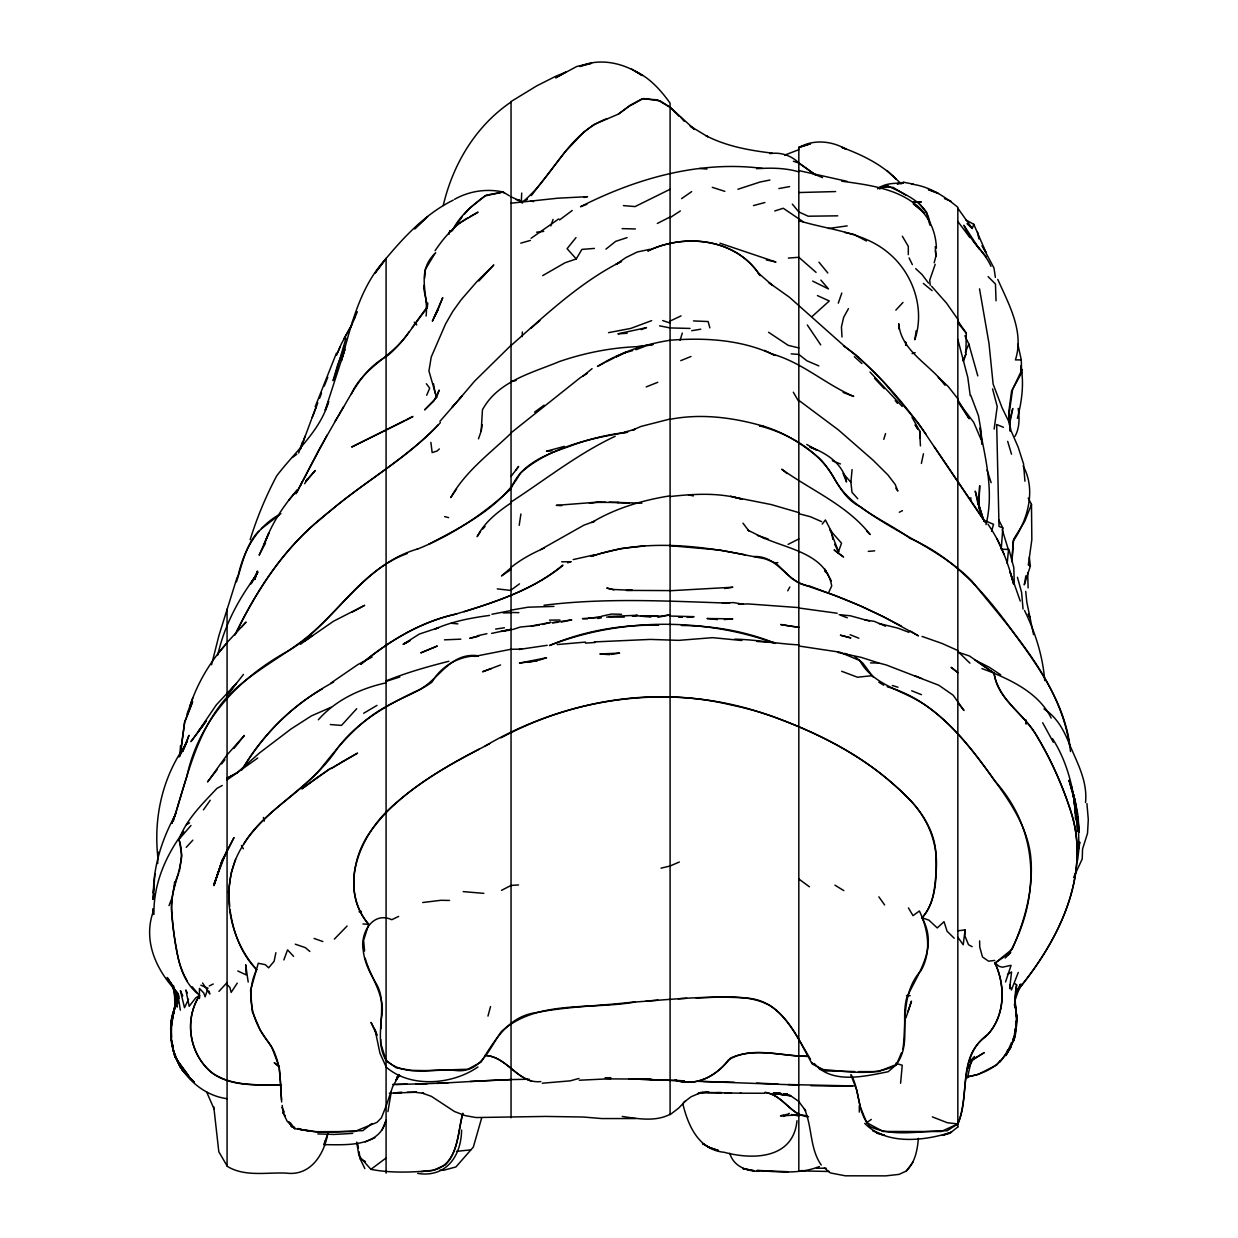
<?xml version="1.0" encoding="UTF-8"?>
<svg xmlns="http://www.w3.org/2000/svg" width="1238" height="1238" viewBox="0 0 1238 1238"><rect width="100%" height="100%" fill="white"/><g stroke="black" fill="none" stroke-linecap="round" stroke-linejoin="round"><path stroke-width="1.5" d="M908.305 254.626L908.305 246.393L902.347 236.226M1078.932 848.015L1078.236 816.678L1078.375 828.114M963.504 361.171L965.857 354.192L966.305 333.192L957.841 320.952L959.419 324.248M157.706 863.505L158 851.961L158.015 857.686M380.762 1039.595L380.67 1043.247L386.086 1060.455C404.749 1077.292 432.418 1068.348 455.259 1070.437C480.623 1073.872 489.521 1048.013 501.452 1031.455C537.54 999.19 590.944 1010.1 635.357 1001.944M381.041 1028.654C380.886 1013.396 384.445 996.977 375.996 983.22C370.023 973.176 364.467 962.514 363.291 950.691C359.794 933.715 372.499 910.812 391.781 919.71L398.636 916.414M920.438 445.866L919.679 430.948L911.988 417.268M522.235 336.628L522.359 331.954M171.463 1025.157C166.186 1059.063 193.592 1094.423 227.065 1098.679M171.587 1021.396L174.821 1006.494L174.496 989.069M1026.225 720.207L1026.085 724.06L1026.163 720.454M957.841 930.775L965.083 929.939L964.835 935.711L968.487 944.687L972.109 946.683M978.763 507.642L979.707 485.652L978.593 504.717M521.709 193.051L521.399 200.185L522.56 201.964L511.046 196.842M478.472 438.825L481.195 431.072L482.449 409.84C497.862 381.118 531.752 373.087 559.591 361.465C586.286 352.366 614.28 347.011 642.507 346.532M153.945 914.34C153.357 883.932 165.799 855.396 183.688 831.518M179.866 756.186L180.485 745.663M1011.972 561.34L1013.148 541.223C1027.633 519.991 1036.392 489.985 1023.192 466.107M280.159 1085.153C258.015 1084.488 234.028 1086.995 214.406 1074.538C189.77 1057.097 183.1 1020.716 199.55 995.522L199.364 998.524L199.457 988.419L203.837 993.062L205.106 996.838L207.473 989.936M174.125 889.348L174.573 881.951M171.37 1022.727L171.138 1040.199L170.782 1024.213L177.096 997.735M921.382 463.43L923.455 453.789M1014.82 983.545L1016.646 984.906L1014.897 1000.877L1016.94 1018.054L1016.444 1025.869L1013.814 1040.4L1005.782 1055.565L1011.523 1042.535M153.404 899.407L153.822 893.712M180.469 753.911L184.555 722.528L192.617 701.698L184.71 721.94L180.439 752.673M998.664 519.759L1002.842 527.992L1001.233 549.177L1008.955 549.502L1013.814 567.577L1014.293 584.274M1011.895 561.681L1013.613 539.257L1024.801 521.183L1031.486 504.392L1028.221 498.078M154.905 873.904L153.404 893.109C153.512 866.136 161.776 840.091 174.434 816.461L171.834 823.394M152.816 899.237L154.332 881.1M424.077 285.251L423.783 288.779L427.404 306.529L412.254 327.482M424.649 278.194L425.392 269.358L434.878 253.558M857.748 498.744L851.992 492.306L850.908 482.325L852.069 469.62M171.463 1024.677L171.432 1037.336M171.989 1019.122L174.821 1006.494L170.782 1024.213L171.54 1037.707M1007.19 563.429L1008.475 550.043L1002.223 529.709M900.599 1083.235L902.239 1065.237L895.77 1063.287M918.379 1138.326C917.404 1150.117 915.145 1162.405 906.293 1171.024L899.098 1174.367L885.774 1175.868L845.306 1175.806L830.404 1172.943L824.338 1167.914M427.404 306.529L427.775 303.031M1014.603 1034.148L1015.253 1028.561M1015.686 1024.832L1016.119 1021.087L1015.702 1024.6M1009.635 988.574L1011.57 971.969L1007.438 974.554M1016.646 984.906C1012.313 1002.966 1019.833 1021.025 1014.262 1039.022L1016.955 1018.487L1015.81 1011.585M1015.083 1029.877L1013.814 1040.4L1014.201 1037.475M1077.571 860.518L1079.753 842.103L1077.756 850.568M171.819 1019.06L175.301 1005.488M965.083 929.939L963.195 944.764L957.841 937.243M986.021 524.618C994.021 492.229 985.85 459.824 979.676 428.116M994.145 429.106L997.224 406.497L992.567 388.902M426.104 316.03C428.673 293.561 415.395 271.555 435.714 252.753M153.264 899.283L154.1 893.619M519.202 525.345L520.904 513.987M481.195 431.072L482.17 424.603M916.182 330.732L914.805 339.738C925.173 309.16 913.288 273.66 888.869 253.279C863.52 231.599 829.29 230.144 798.82 220.658M387.927 1111.585L391.239 1092.117M179.324 871.459L181.878 855.737L179.092 839.225C186.659 818.86 202.753 803.586 216.975 788.358L222.267 785.48M461.588 1130.093C461.294 1155.983 446.067 1177.988 417.686 1173.392M1025.884 575.809L1024.275 584.862L1030.341 566.091L1029.335 557.332M153.435 910.951C142.664 940.648 156.112 969.896 176.539 991.514L177.653 1001.619M1009.481 424.835L1012.777 408.494L1009.512 420.935M172.128 1019.044L174.976 1007.005M275.888 952.703L274.124 961.261L268.615 967.822L265.365 964.696L258.247 963.257L250.54 990.462L252.273 1011.601L260.32 1030.217L272.02 1047.812L279.448 1067.543M211.574 664.713L218.894 635.682L237.139 577.31M217.811 654.964C223.923 627.217 237.17 601.513 253.852 578.688L250.478 583.779L257.891 572.095L251.066 583.763L256.916 573.055L254.548 579.399L257.473 571.043L254.811 579.585M967.451 1077.849L971.428 1059.991M1017.388 418.367C1021.83 401.561 1024.352 382.975 1020.731 365.937M341.44 360.351C351.453 324.696 359.887 286.566 386.086 258.696L375.145 272.994L386.086 258.278L386.086 1173.129M487.973 1016.104L490.542 1006.556M934.164 262.781L936.021 255.879L935.247 246.718M222.159 860.193L214.004 885.495L222.159 860.193L234.013 837.538L222.082 861.431L214.174 883.653L227.065 849.995M345.975 338.144L335.436 374.356M991.545 531.272L993.526 524.339L985.355 520.78M174.883 815.981C187.743 774.694 197.306 730.126 227.065 697.04C248.111 675.004 275.316 660.69 299.673 642.832C340.435 612.996 366.479 563.708 417.732 548.945M443.235 205.554C452.845 164.345 475.64 125.997 511.046 102.011M796.993 1120.715C793.31 1158.938 753.184 1160.099 724.323 1152.315C698.944 1149.885 688.22 1126.085 682.912 1104.126M236.473 581.829C242.075 564.435 245.743 544.797 258.68 531.21M327.977 1132.847C324.294 1154.126 310.753 1176.41 286.071 1173.098C266.495 1172.231 244.582 1177.09 227.065 1166.227L227.065 609.096M851.496 1075.28C860.131 1091.529 857.005 1112.405 869.974 1126.456C892.706 1137.768 921.97 1130.387 946.993 1130.805L957.841 1123.934C969.865 1094.624 957.98 1055.178 987.847 1034.488C1005.086 1015.052 1005.535 985.959 995.058 963.149L1012.158 949.159C1025.234 919.71 1034.225 887.042 1030.496 854.591C1026.72 826.705 1010.781 802.657 994.501 780.451C967.126 741.779 934.767 700.29 887.151 686.719M237.913 576.722C243.53 550.678 256.606 526.444 280.933 513.693M828.872 592.027L831.719 585.961C826.195 553.479 786.795 548.852 761.772 537.06M850.815 1074.646L856.681 1089.966L860.348 1107.082L866.708 1122.649L883.143 1131.47L941.097 1131.532L957.841 1123.934C970.298 1096.187 957.253 1058.289 984.566 1037.583C1005.271 1019.075 1006.2 987.042 995.058 963.149L994.656 963.814M883.777 439.351L885.541 433.61M341.456 360.552L344.969 349.209L325.192 410.273L328.704 401.468C319.714 431.768 294.799 451.87 276.647 475.965C265.83 496.361 256.962 517.67 250.153 539.737M680.08 340.311L682.308 333.068M386.086 1106.23L392.554 1087.01L396.98 1079.025M235.591 859.466L231.088 873.27L228.535 891.7L229.726 906.154M905.999 1017.791L911.478 1001.124L907.934 1011.755M230.02 909.76C233.069 931.549 240.884 953.74 256.668 969.602C244.954 993.712 251.979 1022.371 268.6 1042.365C281.057 1059.078 280.128 1080.14 281.568 1099.839M1005.535 981.935L1011.09 965.315L1002.486 967.203L999.252 966.398L995.058 963.149M178.752 873.13C167.084 898.54 172.469 927.03 177.328 953.415C179.912 968.766 185.793 984.225 198.281 994.207M185.762 744.595L188.981 735.295L182.682 751.389M298.652 453L302.412 442.09M935.185 264.359L929.738 280.098L930.202 285.266M325.238 1140.832L324.232 1143.726L327.018 1135.772M838.296 303.155L841.809 293.019M550.817 225.889L553.077 219.405M448.806 234.152L450.059 230.624L448.667 234.199M436.565 397.491L439.196 390.094L433.919 400.926L424.619 409.886L436.565 397.491L428.936 370.982L431.242 357.008L445.618 323.845L452.721 311.496L460.969 299.998L476.893 281.63L493.792 264.963L478.843 280.964M189.909 706.093C197.569 682.664 210.522 661.107 227.065 642.862L217.578 654.004M187 714.14L192.757 698.201M300.37 449.208L305.105 436.194M300.524 448.76L311.465 419.373M176.26 1005.163C168.337 1021.567 169.946 1040.787 175.471 1057.701C170.89 1041.235 167.486 1022.449 175.517 1006.463M283.842 959.961L287.556 949.871L293.592 956.355M966.569 1077.045C982.972 1074.336 1001.325 1066.088 1007.732 1049.809M315.164 406.791L336.457 353.078M300.633 485.327L301.902 481.938M967.002 223.722L972.248 228.457L973.795 224.326L965.81 219.884M171.927 823.193L175.997 812.376M311.883 418.274L316.386 406.528M312.1 417.717L317.81 402.83M319.59 398.218L321.509 393.251M169.018 905.597L171.803 898.432M1018.27 972.449L1011.446 989.967L1009.635 984.705M344.907 346.145L337.618 364.993L333.068 380.654L334.925 376.073M438.02 309.608L442.755 297.631L432.356 321.199L438.02 309.608L434.244 317.361M324.248 386.148L327.791 377.219M386.086 1106.107L381.428 1117.821L376.956 1122.386L354.61 1131.547L315.675 1131.702L294.706 1128.669L287.123 1121.195L283.084 1112.854L282.218 1105.41M337.85 352.165L339.97 346.98M965.315 352.505L968.812 343.978L964.897 335.761M382.078 1130L386.086 1120.235C379.215 1147.966 345.758 1144.562 323.675 1144.686M217.501 873.022L218.089 871.614M336.612 355.151L341.332 343.87L351.066 325.965M182.713 751.466L187.093 741.129L178.999 756.898L185.313 745.276C162.039 778.145 153.404 818.488 157.953 858.244M814.341 1063.581C832.106 1084.473 864.758 1076.317 888.172 1071.721L896.498 1064.479L901.481 1052.795M902.904 1049.453C906.448 1022.913 901.047 992.505 921.103 970.468C931.657 951.62 928.237 929.692 919.401 910.967L913.025 915.656L908.444 907.934M426.677 395.232L429.71 388.19L426.367 383.749M481.613 1118.146L473.334 1147.084L455.94 1166.939L443.452 1170.312L439.676 1170.281M350.772 326.925L357.364 311.744M1012.963 1039.27L1014.402 1036.02L1010.703 1047.441L1005.782 1055.565M962.947 360.691L965.857 354.192M188.532 999.221L184.493 1007.686L180.392 990.632L182.76 995.847M1022.062 369.419L1012.622 389.243L1008.97 414.807L1010.022 430.004M343.963 338.67L352.397 323.907M1017.249 990.601L1020.499 984.102L1014.727 1001.325L1016.94 1018.054M199.55 995.522C183.998 1019.787 189.383 1053.786 211.342 1072.387C231.785 1086.825 257.674 1084.488 281.428 1085.184M297.043 491.95L318.46 450.647L343.591 406.698M265.52 543.064L259.16 555.166L269.002 532.773L264.359 543.931C271.571 523.844 283.301 505.738 297.43 489.83L288.779 500.276M968.364 1068.115L974.445 1056.54L968.983 1062.297L984.287 1052.61L970.577 1060.657M295.975 493.807L327.111 435.049M787.739 590.82L789.844 586.951M234.88 635.125C257.643 587.338 288.036 542.832 330.701 510.629C365.55 480.762 406.714 458.54 438.252 424.835M1017.837 344.272L1021.304 359.887L1021.582 372.855L1011.57 391.115L1008.769 411.96L1010.131 431.149M1073.594 877.494L1082.213 858.971L1082.569 848.989L1087.521 833.298L1088.295 819.633L1086.933 803.601M352.443 322.004L354.888 317.578M848.432 308.68L843.666 317.268L841.438 326.94L841.995 336.984M235.576 633.887C256.931 590.495 283.115 548.728 321.571 518.366C359.484 484.321 405.507 460.103 440.403 422.638M452.412 230.283C460.072 215.489 472.962 204.533 486.379 195.109L503.154 192.014L509.468 195.883M1015.593 995.182L1020.994 985.99M334.771 421.678C349.658 398.636 360.676 370.332 386.086 356.792C403.077 343.7 413.74 324.325 427.265 307.999M542.693 275.61L565.054 262.766L576.243 258.943L581.906 249.395L594.379 248.42M1017.032 992.257L1021.876 984.179M451.499 231.521L462.145 216.805M304.61 483.733L307.535 479.013L305.74 481.706M351.36 393.963C363.508 366.68 393.375 356.327 408.989 332.001M897.426 183.936L903.152 183.255L903.786 182.296L913.365 184.137M241.89 769.943C261.744 736.935 288.733 708.059 322.391 688.87M1014.928 436.38C1019.694 428.24 1019.57 417.516 1018.178 408.416M1005.829 1054.931L1010.703 1047.441L1007.438 1051.836M237.247 983.127L231.15 992.412L229.881 987.429L227.065 984.52M242.865 768.473C264.298 731.72 296.238 702.147 333.61 682.045M480.499 531.566L477.156 536.642C484.584 522.096 497.784 511.867 511.046 502.922M456.513 489.041L450.756 497.599C465.163 471.539 489.908 453.464 511.046 433.223M306.003 481.505L315.241 470.502L306.281 480.421M203.45 809.869L210.228 800.274M243.716 843.991C262.642 812.53 297.027 796.204 320.518 768.937C339.305 745.214 359.082 721.305 386.086 706.573C401.097 697.892 417.84 692.29 431.907 682.2C441.27 665.982 459.143 655.66 477.899 655.892M435.095 250.695C443.854 237.789 454.191 225.502 467.995 217.78M838.049 552.984L834.103 549.889L843.573 557.007L838.049 552.984L841.53 543.157L830.327 530.498M999.824 1062.08L1005.271 1054.761M229.107 692.723L243.484 674.416M906.293 1171.024L912.917 1162.203M1020.808 986.407C1059.976 937.924 1091.405 872.914 1070.437 809.915C1060.966 782.076 1049.128 754.824 1032.987 730.172C1019.957 711.045 997.333 697.876 994.052 673.132L969.447 655.97L957.841 652.147M515.766 470.223L518.629 466.447L511.046 476.413M233.92 748.495L244.35 735.449L227.065 754.871L207.551 781.936L217.284 769.448M822.218 524.123L825.421 519.945L831.797 532.278L832.787 539.35M1020.298 986.887C1057.035 941.251 1087.49 882.276 1073.81 822.125C1065.949 792.475 1053.229 764.248 1037.908 737.74C1025.404 714.543 998.462 700.708 994.099 673.271L974.817 659.931L989.255 667.251L1000.737 674.849M221.633 763.908L224.883 759.761M1000.289 1060.424L996.714 1064.912L977.974 1074.522L967.002 1076.797M203.465 724.911L190.962 741.593L206.467 720.671L197.755 732.231L216.418 704.762L236.412 683.376L227.065 694.58L235.251 684.506M347.089 926.009L334.368 939.116M531.334 195.573L565.565 151.315L583.64 132.265L593.729 124.651L618.474 114.082L630.374 105.106L642.243 98.746L657.332 99.829L670.083 107.257L694.224 129.185M575.995 237.619L567.097 248.668L576.243 258.943M399.518 1075.497L396.005 1079.815L399.549 1075.513M218.956 991.359L227.065 982.585M190.992 825.483L179.092 839.225M439.892 421.4L462.285 395.711L451.963 407.55L455.445 403.511M464.42 214.128L469.001 208.789L484.925 195.929L503.154 192.014L504.361 193.267M459.546 398.822L474.464 381.289L511.046 345.294M559.607 219.915L572.235 210.491M386.086 258.479C405.136 235.7 426.274 213.385 453.263 200.123M482.774 528.997L485.048 526.429M356.714 708.709L341.487 725.422L330.329 724.539M241.348 627.217L246.068 622.08L227.065 642.507M186.242 847.318L192.849 840.153M895.832 310.165L902.982 302.428M812.113 316.495L829.29 300.973L817.436 295.603M685.775 1100.737L678.563 1108.18L670.083 1114.68L670.083 340.233C705.474 337.432 742.738 339.676 774.988 355.445L764.434 350.4M396.624 1077.354L399.27 1074.646M1005.225 958.011L1010.239 952.904M318.336 719.789C335.684 699.95 360.722 688.39 386.086 682.834M1008.15 954.993L1010.765 952.455M426.847 217.223L414.637 228.891L427.559 216.542M439.335 448.93L437.138 451.003L432.155 452.566L430.886 442.368M1016.444 990.477L1020.406 986.794M356.668 1142.101L358.958 1155.797L370.905 1169.353L386.086 1158.01M236.938 772.883L227.065 778.222L236.938 772.883L259.717 752.781L291.007 728.996L311.388 715.904L331.026 707.3M261.528 528.703L279.169 514.946M530.885 328.318L539.83 320.611M511.046 345.51C545.757 314.87 579.817 282.45 621.569 261.357L615.92 264.483L625.902 257.566L637.276 251.995L649.981 249.287M511.046 567.778L501.498 575.933L511.046 569.465M582.819 376.259L592.074 368.645M209.284 985.959L213.199 984.009M957.841 1126.967L949.856 1133.25L942.319 1135.401L951.449 1132.182C924.353 1141.003 886.408 1145.413 864.728 1123.408M477.945 1066.939C452.551 1084.751 410.474 1088.388 386.086 1067.017M605.939 249.132L615.657 241.364L627.093 237.619M511.046 567.391C521.09 559.313 532.588 553.107 544.426 548.016M523.922 200.896C553.556 175.873 568.227 132.791 607.131 118.585M371.88 1123.531L362.811 1130.681C341.379 1130.959 318.878 1134.797 298.095 1128.499M786.207 1114.339L783.499 1116.459L789.302 1113.349M305.074 640.913L333.533 621.213L364.668 605.32L352.01 612.237M683.391 1102.64L691.114 1096.744L700.197 1092.86L697.675 1093.541M511.046 590.062L519.511 583.841M534.568 412.146L544.116 405.151M300.401 644.333L312.456 635.558M618.164 114.236L628.997 106.344L643.296 98.529L660.148 100.882L670.083 107.257L679.167 116.372M511.046 432.836L580.312 377.652L587.276 373.319M292.431 457.426L296.795 454.253M360.722 664.28C388.918 640.944 420.796 621.801 456.868 613.816M330.778 683.128L357.89 664.558L372.065 657.038M877.541 188.826C884.783 183.255 894.44 183.054 903.152 183.255M361.248 664.001C388.593 641.578 419.094 622.497 453.975 614.621C492.213 603.107 531.798 591.13 562.81 565.054M558.74 218.909L531.117 238.269M511.046 502.009C545.447 479.679 577.914 453.742 615.209 436.256M866.708 1122.649L871.289 1119.431M227.065 779.894L257.736 758.012M681.581 198.637L691.686 191.611M459.824 222.902L478.038 212.162L469.682 216.851M995.306 962.855L1009.419 953.214C1040.616 897.194 1039.27 830.28 995.089 781.271C974.848 752.921 953.6 724.431 924.446 704.577C902.657 689.783 873.424 685.697 859.745 660.504L839.658 652.163L798.82 646.004M670.083 217.64L680.358 210.955M540.604 549.61L583.903 525.175L594.58 521.306L591.795 522.482C615.626 508.137 642.754 500.167 670.083 495.834M186.474 824.725L189.553 822.868M198.297 996.265L195.805 997.766L189.166 1006.293L185.886 989.951L187.263 992.984M363.678 713.258L376.986 705.397M562.686 565.658C534.073 588.855 498.744 600.724 464.018 611.789M524.169 201.082L527.403 199.318M406.389 420.007L412.919 416.479L351.669 447.026L404.718 420.858M604.484 362.719L597.552 366.433C619.34 352.582 644.658 344.21 670.083 340.264M489.691 743.667C445.061 767.018 397.475 791.794 368.398 834.52C351.128 860.689 346.702 899.531 368.692 924.291L363.601 940.323L364.576 951.063M485.002 746.096C567.314 697.396 669.124 682.386 760.612 712.484C808.429 728.331 855.334 750.46 893.232 784.165C913.536 801.45 932.879 823.069 935.696 850.754C936.624 873.409 937.739 899.608 922 917.822C938.512 947.07 918.673 971.969 906.789 997.565C900.614 1019.926 911.478 1045.862 895.631 1065.299C872.388 1077.277 844.548 1070.669 819.448 1069.353M479.276 749.098C449.471 764.248 420.471 781.627 395.247 803.679C361.434 831.487 336.488 886.408 368.692 924.291L363.013 923.966M501.529 890.354L511.046 885.433L518.536 884.953M657.347 223.459L670.083 216.959M788.095 544.38L798.82 538.948M500.957 737.817C570.811 700.491 653.679 686.208 731.225 704.979A339.197 339.197 0 0 1 772.698 716.4C821.227 734.366 868.705 758.445 905.504 795.539C926.256 814.325 938.265 841.623 936.284 869.726C934.814 886.315 934.21 905.102 922 917.822L928.856 920.113L937.259 927.943L944.021 921.676L947.085 931.224L954.189 938.234M606.125 361.898L614.311 357.782M670.083 189.275L635.063 206.576L623.41 205.601M899.314 512.238L902.456 510.675M624.494 352.876L615.951 356.962L626.366 351.994L624.494 352.876L632.68 350.602M670.083 1114.293C655.567 1121.968 637.849 1118.75 622.25 1116.459M670.083 321.075L681.07 315.876M407.302 553.494C356.9 571.739 333.115 624.664 288.114 651.018C239.073 677.712 198.684 720.408 186.861 776.458A1600.239 1600.239 0 0 0 173.366 820.933M428.735 544.271C461.96 526.692 501.7 507.147 520.331 473.148C549.13 447.382 590.371 438.206 627.712 432.186C607.626 434.461 587.849 439.211 569 446.547C546.02 454.423 520.471 463.987 511.046 488.701C483.779 513.956 451.824 535.512 416.989 549.254M549.455 645.54C620.671 617.654 703.664 617.499 775.499 643.435M406.652 642.646L403.279 644.162L409.964 640.68L403.279 644.271L419.218 634.104L438.732 627.604L434.383 629.337C451.591 621.507 470.858 617.932 489.614 615.41M500.554 664.976L482.588 671.754L491.362 668.597M651.621 320.642L630.761 328.41L608.523 332.651M365.225 1141.931L374.835 1137.753M549.703 645.447C583.98 630.885 621.337 624.447 658.523 625.236M679.322 862.004L670.083 866.012L661.03 868.163M454.516 199.333C469.248 190.992 486.673 188.439 503.154 192.014M680.776 360.645L690.959 356.498M647.753 251.005C685.109 232.883 736.455 238.563 760.117 275.656C736.564 238.702 685.759 233.069 648.418 250.71M646.205 386.906L657.749 382.31M896.498 1064.479L878.222 1071.628L858.429 1071.597M784.737 155.121L798.82 149.674M641.284 329.618L646.453 327.637L617.917 333.842L627.14 333.27M819.37 1166.536C799.996 1174.351 777.99 1171.844 757.548 1170.544M879.537 188.919L887.708 185.824C905.055 194.521 928.608 202.645 930.14 225.424M635.961 349.704L644.673 346.408M586.858 204.316L580.483 206.715C636.224 178.396 699.501 160.321 762.453 168.414M386.086 680.9C406.513 672.636 427.652 666.617 448.868 661.278M783.917 1114.788L780.497 1115.918L798.82 1114.881M538.762 660.287L546.546 657.765L519.449 663.088L537.199 660.798L527.156 662.16M512.594 629.538L520.347 627.047L530.746 625.995M386.086 681.38L399.859 676.969M737.91 189.259L759.869 182.079L769.912 180.036M774.756 210.971L783.283 208.263L803.323 221.865M591.393 556.388C640.789 539.288 694.766 544.766 745.059 554.81M591.145 556.357L597.923 554.284M912.112 353.619L915.161 352.706M599.548 553.804L621.151 548.527L644.658 545.912M567.623 562.81L570.904 561.835M564.404 446.376L546.453 451.22L551.947 450.833M520.78 243.143L530.39 240.42M578.951 1078.468L570.238 1080.851L542.259 1083.219M879.305 188.099L887.708 185.824M624.045 432.263L634.939 429.354L632.37 430.174L641.005 426.429L670.083 419.001M753.462 205.585L764.883 202.537M479.416 635.759L469.666 638.359L478.332 636.177M491.904 614.249L511.046 610.582M542.584 624.494L550.879 622.312L531.69 625.948M474.402 656.45L511.046 649.254L521.693 649.161L519.093 649.439L547.196 645.308M573.194 559.576L594.735 554.763M601.312 616.292L611.464 614.048L621.538 614.28M584.027 197.43L587.508 196.672L557.905 198.188L511.046 203.187M477.373 635.79L486.921 633.701M491.625 633.392L511.046 629.322M561.387 622.033L571.739 619.867L552.287 622.745L557.75 622.312M511.046 381.552L516.169 380.484M897.008 183.673L903.786 182.296M511.046 610.133L528.007 607.208L553.943 606.403M722.358 602.968L733.484 602.596L743.373 604.252L738.39 604.237L748.263 603.927L798.82 607.61L798.82 1171.241L802.348 1170.529M657.842 617.298L670.083 614.853L660.999 616.137L645.184 616.245L658.043 616.261M511.046 629.415L501.111 631.334L511.046 630.049M698.278 1093.51L708.817 1092.071L702.054 1092.287M778.903 188.563L789.581 186.582M597.83 618.505L601.312 617.855M646.406 345.742L653.06 344.551M634.212 615.812L637.477 615.255L609.266 616.493M798.82 1171.241L802.425 1170.622M691.686 330.701L700.77 329.2M670.083 496.531C693.822 493.916 718.829 492.337 742.057 499.239L730.544 496.19M611.402 654.391L619.588 653.091L599.873 653.989L609.777 654.654M847.21 225.889L828.439 228.488M724.57 588.514L732.819 587.23L670.083 590.743M495.618 629.09L504.423 627.759M652.488 344.474L636.92 346.733M543.993 605.258C605.568 597.598 667.746 601.126 729.569 603.169M594.255 641.918L650.352 639.412L678.795 640.356L712.577 637.663L741.841 640.51M774.446 563.042L777.789 562.609M589.474 503.309L601.111 501.854L556.295 505.352L561.665 505.677M531.303 626.072L539.319 625.113M420.966 1171.659L433.501 1170.204L445.107 1165.051C458.865 1151.526 457.812 1130.681 462.873 1113.241C457.24 1133.977 458.385 1165.484 431.706 1170.622C411.511 1172.324 390.883 1173.206 370.905 1169.353M536.596 232.187L543.745 231.367M460.83 639.164L444.504 639.845M872.125 675.669L857.501 677.232L841.67 671.275M456.466 1151.371L470.765 1149.854M829.336 1171.488L798.82 1170.854M670.083 419.326C701.126 413.275 733.02 417.469 763.181 426.12C783.499 432.108 801.868 443.777 818.117 457.178C834.691 471.833 839.178 497.042 860.658 506.853C896.25 533.888 940.276 548.929 971.892 581.071C1011.585 630.916 1060.347 681.24 1069.818 746.824M687.152 617.344L694.069 616.663L670.083 616.044M588.824 618.211L601.389 617.05L582.448 618.644L587.555 618.861M724.354 619.588L732.772 618.845L707.006 618.52L717.498 619.573M540.805 1081.579C517.824 1084.132 507.301 1056.169 485.095 1055.426M868.287 551.39L874.662 550.848M585.528 642.089L557.301 644.549M646.112 1001.078L658.074 1000.149M917.59 201.825L913.226 202.165L921.335 201.933L917.59 201.825L926.535 212.131L929.568 223.892M788.374 258.077L798.82 257.272L816.074 272.375M606.605 617.081L624.292 617.112M422.715 902.517L440.867 900.305L449.564 900.444M585.512 643.11L595.169 642.491M407.178 1092.272L416.618 1092.21L389.351 1093.2M756.588 168.693C770.67 167.749 785.186 167.826 798.82 171.865M529.26 1079.211L511.046 1079.598A1323.546 1323.546 0 0 0 480.282 1080.96L436.952 1083.42M414.668 1092.226L423.953 1093.402L422.328 1093.108L431.366 1096.342L454.485 1111.523L465.209 1115.624L475.996 1117.543L545.695 1116.428L583.206 1117.016L601.807 1118.564L635.62 1118.548M678.192 998.787L686.92 998.292M401.669 1092.442L394.241 1092.875L402.041 1092.442M352.737 1133.389L334.121 1134.441L317.795 1133.9M837.739 215.83L808.213 216.217L798.82 211.946L792.335 204.131M448.032 1082.879L416.045 1084.055M470.161 1081.486L511.046 1079.598M695.973 997.921C720.841 997.503 747.659 993.418 770.469 1005.751C790.974 1019.586 800.321 1043.402 812.267 1063.984L825.731 1070.932L854.669 1071.535M605.119 1077.834L610.705 1077.664M427.296 1083.714L395.881 1084.442M392.616 1084.534L407.132 1084.194M670.083 590.603L626.428 590.402L632.432 590.309L613.971 589.505L606.79 588.096L613.862 589.922M503.185 612.918L511.046 612.795M561.65 561.804L570.888 561.696M835.588 191.565L798.82 192.54M549.517 620.13L559.994 620.037M852.146 1085.912L788.064 1084.534M605.63 502.241L596.793 502.319L618.706 502.489M700.166 1092.535L741.175 1093.185M650.677 1079.118L607.208 1078.886L579.291 1080.232M853.972 1085.927L848.463 1085.958A1229.303 1229.303 0 0 1 810.875 1085.664M740.154 1093.2L764.465 1093.262M1021.304 359.887L1015.408 359.902C1024.491 331.892 1008.846 304.393 997.782 279.401M788.095 1171.721L756.96 1170.421M707.13 1092.581L721.553 1092.628L716.601 1092.612M816.507 1168.208L826.148 1168.223M906.541 995.631L910.178 995.662M641.888 503.185L609.173 502.21M870.515 662.918L878.655 662.98L886.16 664.93L938.837 685.264L953.136 695.199L963.984 710.488L958.862 704.051M605.599 1078.344L610.984 1078.422M690.015 328.426L670.083 327.931L659.56 325.826M478.301 655.769C448.342 651.745 438.407 682.602 415.086 691.655C386.07 705.629 357.209 721.986 337.463 748.232C309.624 791.701 255.276 811.385 235.174 860.518C221.37 896.946 230.779 940.911 256.668 969.602M511.046 612.485L518.861 612.64M605.831 1078.344L610.845 1078.437M734.397 1082.291L703.432 1081.501M724.957 1092.86L731.503 1093.015M622.126 228.628L635.357 228.953M994.702 960.44L988.543 961.183L982.508 956.989L979.738 947.07L979.629 940.88M632.154 1078.994L684.413 1080.836L629.121 1078.902M756.805 641.439L774.88 642.708M734.707 639.179C756.263 639.535 777.325 643.853 798.82 644.859M698.108 1081.316L798.82 1085.061M650.29 616.261L632.092 615.75L635.465 615.905M670.083 545.679L720.005 550.074L765.285 558.864L775.994 563.275L791.438 578.208L798.82 582.959L835.124 595.571L859.373 605.49L883.576 616.834L918.488 635.868M777.897 1084.039L756.635 1083.08M693.497 320.921L708.136 321.54L709.854 327.869M681.364 625.484C713.196 625.824 745.09 631.055 774.663 643.11M463.198 891.623L483.841 893.356M880.311 186.845L893.109 187.418L905.52 194.923M640.51 616.137L650.863 617.066M773.224 1093.417L790.649 1095.584L773.286 1093.34L790.85 1095.909L798.82 1101.433M617.143 502.535L629.09 503.154M791.206 353.867L798.82 354.424L806.897 360.784L818.829 365.906M780.822 1093.433L773.967 1092.937L781.054 1093.665M699.764 168.507L706.96 169.049M311.233 1130.82L302.412 1130.155L297.677 1128.607M807.656 1056.277C781.549 1056.679 751.915 1045.445 728.331 1059.991C716.121 1076.472 696.035 1086.84 675.546 1080.17M808.151 1056.354C782.493 1056.293 754.886 1047.085 730.575 1058.041C717.328 1074.894 697.009 1087.552 675.019 1080.047M511.046 590.464L497.274 588.886M644.379 1078.902L654.484 1079.768M451.297 623.271L457.843 623.875M759.436 1171.256C747.087 1171.566 733.36 1166.258 729.832 1153.29M516.215 199.689L519.666 200.014M839.101 614.682L850.305 615.766L869.494 621.058M837.615 652.364L861.354 657.409L878.655 662.98M772.187 153.11C749.501 150.432 726.675 146.347 706.109 135.778L707.703 136.706L690.185 126.09L694.41 129.402M678.501 616.772L681.952 617.143M678.734 616.787L682.076 617.158M957.841 1123.934L947.349 1122.727L932.353 1116.893M759.699 425.702L763.181 426.12M798.82 607.997L837.198 613.243M774.725 1092.798L781.209 1093.634M735.078 497.382L771.135 504.547L798.82 512.594M841.701 181.197C871.32 185.313 903.988 189.151 924.74 213.276L913.257 203.806C928.098 213.601 935.866 230.639 936.392 248.126M759.467 425.872C788.9 433.424 818.829 451.003 834.133 478.1C849.608 508.044 884.334 519.449 910.286 538.484C954.916 557.843 986.856 594.983 1014.417 633.841C1040.23 668.83 1066.769 706.898 1070.468 751.543M864.836 619.882L874.214 621.337L885.572 626.227M784.242 1093.835L787.678 1094.377M807.408 1115.902L798.82 1114.494C787.353 1107.561 779.182 1094.392 765.084 1092.566M359.066 911.71L361.419 912.143M911.57 184.153C929.196 186.288 944.594 196.331 957.841 207.303L957.841 1127.075M485.033 1055.441C504.222 1056.447 514.157 1075.853 531.582 1081.161M879.057 623.519L898.045 628.177L909.017 632.37M798.82 170.581L847.117 181.367M753.988 556.543C778.485 555.351 786.873 583.609 809.683 586.1C829.785 593.606 850.026 600.786 869.416 610.024A589.025 589.025 0 0 1 901.45 626.18M791.453 1114.479L798.82 1116.026M844.827 232.45L853.972 234.446L866.492 241.008M766.291 259.903L775.963 262.054L720.005 243.205M808.507 1116.769C790.463 1115.701 782.865 1094.516 765.099 1092.349M688.483 494.798L693.326 495.958M530.669 200.912L533.593 201.624M798.82 347.94L788.204 345.34L768.55 332.264M444.628 516.617L448.605 517.623M798.82 513.693L810.395 516.726L821.645 521.647M771.847 353.96C801.775 362.115 825.421 384.275 853.725 396.423L843.124 392.477M876.581 1133.188L884.474 1135.308L872.836 1130.99M289.011 1121.736L291.363 1126.518L294.721 1127.509M892.304 685.527L897.983 687.229M793.372 161.265L798.82 162.998L816.028 175.239L798.82 162.998A33.194 33.194 0 0 0 769.85 153.651M712.283 187.325L724.834 191.348M757.377 535.42L768.148 538.979M291.363 1126.518L294.52 1127.555M662.701 320.565L670.083 323.041M295.294 944.192L305.384 947.658L309.84 951.449M314.081 938.435L322.839 941.545M631.365 68.895L642.166 75.533C624.463 63.215 600.198 57.35 579.879 66.481L591.594 63.231L576.831 66.45L555.63 77.824L565.704 72.16L555.537 76.369L536.611 85.948L511.046 101.547L511.046 1117.759M981.935 668.551L994.052 673.132M840.741 615.301L847.272 617.793M938.466 193.453L928.392 189.569L937.12 192.958M832.354 460.768L840.463 463.956M911.694 690.789L921.474 694.673M850.119 634.723L858.847 638.22M844.749 653.355L850.568 655.691M944.486 198.606L950.954 201.221M914.82 675.731L921.645 678.517M811.973 173.274L822.527 177.591M1003.414 427.28L996.683 424.51L999.02 526.398L1002.842 527.992M200.835 985.231L208.077 988.218M922.047 636.425L942.025 643.451L957.841 650.538M994.099 673.271C1016.491 682.726 1040.028 695.307 1051.155 718.04M747.767 530.081L764.852 538.623M237.789 970.963L246.114 974.863L245.681 964.696L248.204 982.074M812.67 281.103L828.485 288.949L820.887 280.113M359.02 1151.665L360.227 1158.923L365.396 1161.492M1030.341 566.091L1028.314 564.977L1031.827 539.722L1031.486 504.392M806.758 444.488L817.003 450.183L809.9 447.057C826.272 452.752 843.032 463.817 846.529 481.969L843.063 473.396L850.908 482.325M635.001 71.108C649.764 77.777 660.798 90.204 670.083 103.141L670.083 339.877M359.732 910.611L361.341 911.524M519.248 201.268L522.467 203.109M910.534 631.163L918.054 635.636M834.907 885.155L843.836 890.633M878.794 682.169L883.715 685.218M787.089 473.597L781.782 469.233C811.432 490.449 847.303 505.274 870.128 534.537L866.523 531.009M886.965 170.519L895.817 178.829C881.054 163.942 861.431 154.58 841.995 147.446L846.003 149.148C831.719 140.869 813.412 139.043 798.82 147.616L810.441 143.794L798.82 147.198L798.82 479.075M798.82 400.338L838.389 429.896L873.146 460.257L887.909 474.928L895.182 484.414L897.844 491.053L895.817 488.174M811.555 1062.544L815.842 1065.516M818.72 1067.512L821.583 1069.493M843.542 345.82L855.829 354.873A484.662 484.662 0 0 1 884.443 382.929L918.24 423.102L985.402 522.637M798.82 878.98L809.435 886.795M278.844 1066.166L274.217 1062.73L278.488 1066.197M844.223 346.006C876.241 370.673 903.09 401.746 926.318 434.693M957.841 672.497L951.109 667.313L957.841 672.714M1043.974 708.941C1056.648 716.895 1063.922 730.188 1069.23 743.713C1077.091 762.639 1087.707 781.023 1085.54 802.534M855.102 656.805L862.886 663.181L873.208 677.124M923.347 283.425L932.075 290.621M824.678 571.151L827.278 573.38M758.136 272.855L772.45 285.405L769.046 282.759L789.457 297.259L844.966 346.625M854.359 356.683L861.911 363.539M893.109 176.291L901.14 183.688M915.702 268.646L922.062 274.573L928.531 283.115M957.841 651.343L969.927 663.166M988.094 276.616L995.46 284.028L996.033 300.803M874.554 378.333L884.303 388.701M966.305 333.192L957.841 322.839M869.974 371.988L902.223 406.435M931.533 286.195L946.528 303.14L957.841 319.28M414.25 322.19L416.757 324.944M979.335 249.163L963.922 225.239C969.958 241.039 984.349 251.144 990.988 266.34M810.503 1059.264C795.183 1034.101 780.389 999.484 745.725 998.06C707.331 995.275 668.768 999.67 630.467 1002.362C599.068 1005.968 567.221 1006.509 536.178 1012.622C508.354 1016.212 494.318 1040.725 481.071 1062.142L467.778 1069.245L425.253 1070.607L411.186 1070.359L396.16 1067.76L386.086 1060.455C378.488 1047.611 380.252 1032.09 381.428 1017.853C386.225 996.188 370.441 977.85 365.21 958.227M680.575 117.084L684.243 121.324M187.248 980.96C175.363 961.199 174.078 933.591 171.463 910.657C169.668 886.423 187.758 863.768 178.937 839.596M192.169 986.779L197.09 992.613M973.408 241.518L986.284 256.87M818.952 262.162L827.82 272.979M895.229 400.555L897.519 403.371M957.841 398.744L948.184 386.473L938.296 377.311L945.182 385.095C930.419 364.606 901.094 351.36 898.711 323.675L899.159 329.215M958.986 402.938L973.733 422.39L981.115 439.676M820.717 344.876L807.3 324.96M742.986 523.163L749.036 531.179M798.82 1101.603L805.783 1110.888M957.841 221.463L969.896 237.603M170.008 981.811L172.268 984.86M283.084 1112.854L285.189 1115.717M290.481 1122.912L294.706 1128.669M957.841 208.247L972.248 228.457M878.841 896.823L884.628 904.932M934.04 446.423L983.343 519.109M915.083 424.897L918.194 429.524L915.424 425.299M202.552 982.987L209.841 994.021L208.959 991.112M958.877 403.015L969.168 418.738L957.841 399.843M167.053 977.478L171.958 985.154L175.146 994.037M987.955 524.2C1000.614 542.198 1008.196 563.151 1013.69 584.29L1009.899 571.507L1020.251 601.064M821.243 1165.02C809.606 1148.508 812.422 1126.766 804.36 1108.799M1042.675 722.744L1053.306 742.227M827.773 574.277L824.663 569.078L831.363 580.87M227.065 1165.856L218.801 1151.727L213.787 1106.849M793.31 392.198L798.82 401.685M241.441 845.492L243.344 848.788M168.028 978.283L171.958 985.154M1052.501 738.653C1070.127 766.152 1075.946 799.268 1077.184 831.441M173.444 987.429L179.278 998.354M206.638 1091.962L214.035 1108.892M374.882 1029.722L371.013 1022.387L377.095 1035.51M834.644 544.256L838.683 552.133L829.862 529.245M281.985 1107.391L284.322 1112.173M973.795 224.326L985.928 252.351L982.121 245.65L993.959 268.012L995.398 277.389M909.11 257.937L912.344 264.607M360.227 1158.923L364.854 1168.595M386.086 1066.8L379.927 1053.12L375.068 1029.815L376.739 1034.21M996.992 538.592L1004.204 554.686M1024.522 610.473C1035.293 632.401 1042.798 656.078 1044.717 680.513M175.456 1055.766L173.335 1050.783L172.082 1042.597M176.864 1059.078L182.296 1070.174L194.366 1082.337L182.296 1070.174L174.341 1054.915L180.408 1067.388L173.335 1050.783L172.051 1041.437M179.015 996.311L177.638 992.938L180.315 1010.131M979.026 508.199L984.272 521.368L977.68 502.535L982.338 516.726L975.25 491.13L977.974 503.974M970.824 395.464L978.453 415.674L981.161 431.366L981.811 444.303M1069.09 780.342L1074.553 798.603L1069.183 780.466L1071.969 791.159M987.042 470.022L991.143 482.696M1007.686 441.362L1011.523 454.222M968.812 343.978L977.788 375.888M957.841 339.444L967.791 377.435L970.221 395.618M1017.45 577.279L1021.598 592.398L1023.037 609.034M1072.928 794.719L1073.888 798.262L1071.35 786.331L1073.284 797.303M1020.7 369.28L1021.582 372.855M173.49 985.51L177.839 1003.306M263.446 817.498L264.282 821.134M1033.544 634.614L1026.828 602.194L1025.729 591.393M1014.34 1004.281L1015.129 1007.995M977.587 232.171L978.918 238.934M1015.934 1013.102L1016.955 1018.487M906.293 345.448L905.643 341.998L905.721 345.402M1073.934 800.955L1075.698 814.109L1075.296 810.519M433.486 383.641L435.08 393.034M357.813 1144.407L358.416 1148.044M1077.215 813.892L1074.754 798.82L1077.834 814.496L1078.994 832.323L1077.694 817.622M979.521 288.856L989.007 343.468L993.124 384.059L1002.115 407.844L1009.434 422.885L1010.951 430.514L1018.162 447.15L1023.532 463.832L1024.94 481.211M173.351 987.645L175.301 1000.273M935.34 250.68L936.021 256.065M1074.909 806.449L1073.485 794.378L1074.894 806.928M920.329 437.169L919.679 430.948L920.051 438.407M152.707 908.893L153.125 914.588L153.11 910.673M281.63 1101.99L279.556 1069.353M1075.188 812.113L1075.574 819.664M176.539 991.514L177.282 1007.098M1027.664 572.513L1028.113 587.864M970.855 497.707L970.871 501.034M859.311 1105.627L859.311 1112.095M798.82 480.035L798.82 607.115M171.912 1021.365L170.968 1028.438L174.202 1010.022L171.912 1021.365M316.541 777.944L301.84 788.885L330.515 768.38L316.541 777.944M343.328 761.153L331.119 768.55L357.55 753.122L343.328 761.153M437.076 646.112L420.997 652.797L437.076 646.112M782.849 624.834L780.698 624.54L790.262 626.119L782.849 624.834M798.82 627.279L790.448 626.103L798.82 627.295M787.399 1094.299L783.871 1093.758L787.476 1094.33M754.19 1170.761L742.8 1168.533L754.19 1170.761M850.661 637.88L840.509 635.233L850.661 637.88M718.365 1150.489L708.151 1147.038L718.365 1150.489M704.128 1144.485L702.441 1143.556L711.169 1148.446L704.128 1144.485M188.671 1075.915L176.91 1059.821L188.671 1075.915M1029.908 617.483L1028.329 614.218L1029.908 617.483"/></g></svg>
